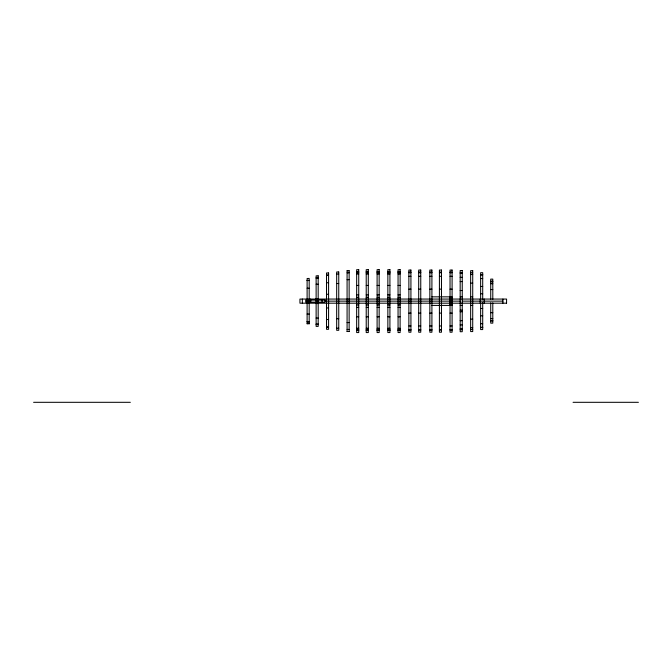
<?xml version="1.0" encoding="UTF-8"?>
<svg xmlns="http://www.w3.org/2000/svg" width="672" height="672" viewBox="0 0 672 672"><rect width="100%" height="100%" fill="white"/><g stroke="black" fill="none" stroke-linecap="round" stroke-linejoin="round"><path stroke-width="1.01" d="M347.08 270.749L349.138 270.749M356.664 271.757L358.73 271.757M366.223 271.757L368.29 271.757M377.101 271.757L379.159 271.757M387.853 271.757L389.92 271.757M398.059 271.757L400.117 271.757M356.664 272.118L358.73 272.118M366.223 272.118L368.29 272.118M377.101 272.118L379.159 272.118M387.853 272.118L389.92 272.118M398.059 272.118L400.117 272.118M408.862 272.118L410.928 272.118M418.698 272.118L420.756 272.118M429.845 272.118L431.911 272.118M439.412 272.118L441.479 272.118M450.038 272.118L452.096 272.118M460.177 272.605L462.244 272.605M408.862 272.731L410.928 272.731M418.698 272.731L420.756 272.731M429.845 272.731L431.911 272.731M439.412 272.731L441.479 272.731M450.038 272.731L452.096 272.731M347.08 272.815L349.138 272.815M470.652 272.79L472.718 272.79M356.664 272.933L358.73 272.933M366.223 272.933L368.29 272.933M377.101 272.933L379.159 272.933M387.853 272.933L389.92 272.933M398.059 272.933L400.117 272.933M460.177 273.454L462.244 273.454M356.664 273.983L358.73 273.983M366.223 273.983L368.29 273.983M377.101 273.983L379.159 273.983M387.853 273.983L389.92 273.983M398.059 273.983L400.117 273.983M336.68 274.033L338.747 274.033M470.652 274.537L472.718 274.537M480.64 274.722L482.706 274.722M326.516 274.974L328.583 274.974M480.64 274.932L482.706 274.932M326.516 275.369L328.583 275.369M408.862 276.293L410.928 276.293M418.698 276.293L420.756 276.293M429.845 276.293L431.911 276.293M439.412 276.293L441.479 276.293M450.038 276.293L452.096 276.293M460.177 277.334L462.244 277.334M316.126 277.704L318.184 277.704M316.126 278.25L318.184 278.25M480.64 278.561L482.706 278.561M347.08 279.678L349.138 279.678M307.112 280.392L309.179 280.392M307.112 280.535L309.179 280.535M490.728 281.249L492.794 281.249M460.177 281.576L462.244 281.576M490.728 281.786L492.794 281.786M326.516 282.744L328.583 282.744M470.652 283.122L472.718 283.122M336.68 283.534L338.747 283.534M490.728 283.702L492.794 283.702M316.126 284.197L318.184 284.197M356.664 285.432L358.73 285.432M366.223 285.432L368.29 285.432M377.101 285.432L379.159 285.432M387.853 285.432L389.92 285.432M398.059 285.432L400.117 285.432M480.64 286.457L482.706 286.457M307.112 288.204L309.179 288.204M408.862 289.145L410.928 289.145M418.698 289.145L420.756 289.145M429.845 289.145L431.911 289.145M439.412 289.145L441.479 289.145M450.038 289.145L452.096 289.145M490.728 289.565L492.794 289.565M460.177 290.531L462.244 290.531M480.64 293.773L482.706 293.773M326.516 294.286L328.583 294.286M356.664 294.882L358.73 294.882M366.223 294.882L368.29 294.882M377.101 294.882L379.159 294.882M387.853 294.882L389.92 294.882M398.059 294.882L400.117 294.882M431.911 296.848L452.096 296.848M460.177 296.848L462.244 296.848M470.652 296.848L472.718 296.848M356.664 297.326L358.73 297.326M366.223 297.326L368.29 297.326M377.101 297.326L379.159 297.326M387.853 297.326L389.92 297.326M398.059 297.326L400.117 297.326M450.038 297.562L452.096 297.562M450.038 298.276L452.096 298.276M316.126 298.721L318.184 298.721M450.038 299.704L452.096 299.704M307.112 300.418L309.179 300.418M450.038 300.426L452.096 300.426M307.112 300.695L309.179 300.695M307.112 301.132L309.179 301.132M316.126 301.132L318.184 301.132M325.063 301.132L460.261 301.132M462.361 301.132L502.908 301.132M307.112 301.56L309.179 301.56M307.112 301.837L309.179 301.837M450.038 301.862L452.096 301.862M450.038 302.585L452.096 302.585M506.579 303.19L299.939 303.19L299.939 299.065L506.579 299.065L506.554 303.19M450.038 303.299L452.096 303.299M316.126 303.542L318.184 303.542M450.038 304.013L452.096 304.013M450.038 304.71L452.096 304.71M356.664 304.928L358.73 304.928M366.223 304.928L368.29 304.928M377.101 304.928L379.159 304.928M387.853 304.928L389.92 304.928M398.059 304.928L400.117 304.928M431.911 305.407L452.096 305.432M460.177 305.432L462.244 305.432M470.652 305.407L472.718 305.407M356.664 307.381L358.73 307.381M366.223 307.381L368.29 307.381M377.101 307.381L379.159 307.381M387.853 307.381L389.92 307.381M398.059 307.381L400.117 307.381M326.516 307.969L328.583 307.969M480.64 308.482L482.706 308.482M460.177 310.153L462.244 310.153M460.177 311.724L462.244 311.724M490.728 312.69L492.794 312.69M408.862 313.11L410.928 313.11M418.698 313.11L420.756 313.11M429.845 313.11L431.911 313.11M439.412 313.11L441.479 313.11M450.038 313.11L452.096 313.11M307.112 314.059L309.179 314.059M480.64 315.798L482.706 315.798M356.664 316.823L358.73 316.823M366.223 316.823L368.29 316.823M377.101 316.823L379.159 316.823M387.853 316.823L389.92 316.823M398.059 316.823L400.117 316.823M316.126 318.058L318.184 318.058M490.728 318.562L492.794 318.562M336.68 318.721L338.747 318.721M470.652 319.133L472.718 319.133M326.516 319.519L328.583 319.519M490.728 320.468L492.794 320.468M460.177 320.678L462.244 320.678M490.728 321.006L492.794 321.006M307.112 321.72L309.179 321.72M307.112 321.863L309.179 321.863M347.08 322.577L349.138 322.577M480.64 323.694L482.706 323.694M307.112 323.744L309.179 323.744M316.126 324.005L318.184 324.005M316.126 324.551L318.184 324.551M460.177 324.92L462.244 324.92M408.862 325.97L410.928 325.97M418.698 325.97L420.756 325.97M429.845 325.97L431.911 325.97M439.412 325.97L441.479 325.97M450.038 325.97L452.096 325.97M326.516 326.886L328.583 326.886M326.516 327.281L328.583 327.281M480.64 327.323L482.706 327.323M480.64 327.533L482.706 327.533M470.652 327.718L472.718 327.718M336.68 328.222L338.747 328.222M356.664 328.272L358.73 328.272M366.223 328.272L368.29 328.272M377.101 328.272L379.159 328.272M387.853 328.272L389.92 328.272M398.059 328.272L400.117 328.272M460.177 328.801L462.244 328.801M356.664 329.322L358.73 329.322M366.223 329.322L368.29 329.322M377.101 329.322L379.159 329.322M387.853 329.322L389.92 329.322M398.059 329.322L400.117 329.322M347.08 329.448L349.138 329.448M470.652 329.473L472.718 329.473M408.862 329.524L410.928 329.524M418.698 329.524L420.756 329.524M429.845 329.524L431.911 329.524M439.412 329.524L441.479 329.524M450.038 329.524L452.096 329.524M460.177 329.65L462.244 329.65M356.664 330.137L358.73 330.137M366.223 330.137L368.29 330.137M377.101 330.137L379.159 330.137M387.853 330.137L389.92 330.137M398.059 330.137L400.117 330.137M408.862 330.137L410.928 330.137M418.698 330.137L420.756 330.137M429.845 330.137L431.911 330.137M439.412 330.137L441.479 330.137M450.038 330.137L452.096 330.137M356.664 330.498L358.73 330.498M366.223 330.498L368.29 330.498M377.101 330.498L379.159 330.498M387.853 330.498L389.92 330.498M398.059 330.498L400.117 330.498M347.08 331.506L349.138 331.506M33.6 402.31L130.334 402.31M573.056 402.31L638.4 402.31M502.908 299.065L502.908 303.19M492.794 299.401L492.794 279.115L490.728 279.115L490.728 299.401M492.794 302.854L492.794 323.14L490.728 323.14L490.728 302.854M484.268 299.065L484.268 303.19M482.706 299.72L482.706 272.689L480.64 272.689L480.64 300.031M482.706 302.534L482.706 329.566L480.64 329.566L480.64 302.224M480.178 299.065L480.178 303.19M349.138 270.715L349.138 331.54M347.08 270.715L347.08 331.54M322.064 300.098L322.064 302.156M310.758 300.098L310.758 302.156M310.397 299.065L310.397 301.132M309.254 300.098L309.254 302.156M309.179 323.828L309.179 278.426L307.112 278.51L307.112 323.828M302.35 299.065L302.35 303.19M358.73 269.69L356.664 269.69L356.664 332.564L358.73 332.564L358.73 269.69M368.29 269.69L366.223 269.69L366.223 332.564L368.29 332.564L368.29 269.69M379.159 269.69L377.101 269.69L377.101 332.564L379.159 332.564L379.159 269.69M389.92 269.69L387.853 269.69L387.853 332.564L389.92 332.564L389.92 269.69M400.117 269.69L398.059 269.69L398.059 332.564L400.117 332.564L400.117 269.69M410.928 270.052L408.862 270.052L408.862 332.212L410.928 332.212L410.928 270.052M420.756 270.052L418.698 270.052L418.698 332.212L420.756 332.212L420.756 270.052M431.911 270.052L429.845 270.052L429.845 332.212L431.911 332.212L431.911 270.052M441.479 270.052L439.412 270.052L439.412 332.212L441.479 332.212L441.479 270.052M452.096 270.052L450.038 270.052L450.038 332.212L452.096 332.212L452.096 270.052M462.244 270.539L460.177 270.539L460.177 331.724L462.244 331.724L462.244 270.539M472.718 270.682L470.652 270.682L470.652 331.573L472.718 331.573L472.718 270.682M338.747 271.967L336.68 271.967L336.68 330.288L338.747 330.288L338.747 271.967M328.583 272.966L326.516 272.966L326.516 329.288L328.583 329.288L328.583 272.966M318.184 275.848L316.126 275.848L316.126 326.407L318.184 326.407L318.184 275.848M325.03 300.098L305.701 300.098L305.701 302.156L325.03 302.156L325.03 300.098"/></g></svg>
